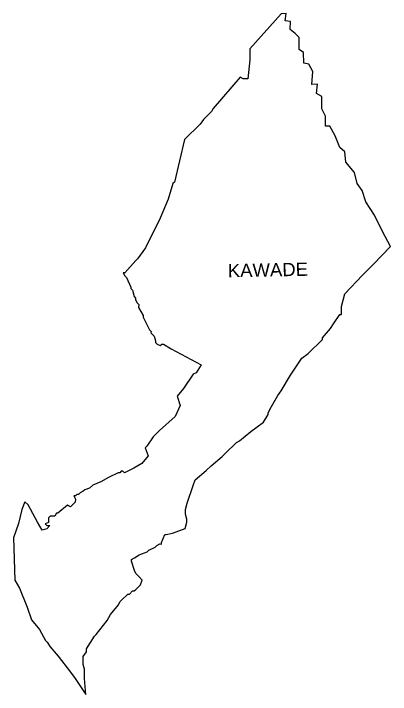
# Model space of a CAD drawing. Header units: metres. Extents: x 274638 to 284821, y 2076326 to 2082020.
# Drawn here: x 281725 to 284821, y 2076370 to 2081961 of the extents above; entities that cross this region are included whole.
import ezdxf

# ---------------------------------------------------------------- set-up
doc = ezdxf.new("R2010")
doc.units = ezdxf.units.M
doc.layers.add('VILLAGE BOUNDRY', color=10, linetype='Continuous')
doc.layers.add('VILLAGE NAME', color=250, linetype='Continuous')

msp = doc.modelspace()

# ---------------------------------------------------------------- linework, layer by layer
at = {"layer": 'VILLAGE BOUNDRY'}
msp.add_lwpolyline([(284327.9, 2079375.4), (284354.1, 2079413.9), (284406.6, 2079490.9), (284419.5, 2079490.8), (284420.2, 2079555.4), (284447.1, 2079658.6), (284590.8, 2079812.2), (284630, 2079850.6), (284682.2, 2079901.8), (284820.7, 2080049.5), (284755.8, 2080171.7), (284689.6, 2080304.9), (284619, 2080413.8), (284589, 2080507.5), (284547.4, 2080565.7), (284524.5, 2080656.3), (284453.5, 2080740), (284447.4, 2080824.5), (284405.6, 2080862), (284367.2, 2080957.2), (284323, 2081036.2), (284287.7, 2081036.6), (284288.7, 2081119.5), (284258.3, 2081179.1), (284258.1, 2081279.8), (284213.3, 2081305.5), (284221.2, 2081382.4), (284176, 2081378.5), (284182.9, 2081485.7), (284149.8, 2081545.3), (284109, 2081553.2), (284107.1, 2081640.6), (284072.2, 2081665.4), (284070.5, 2081764.7), (284037, 2081797.6), (283997.9, 2081829.2), (284000.1, 2081895), (283956.4, 2081900), (283965.6, 2081960.6), (283923.3, 2081958.1), (283665.8, 2081670.4), (283664.9, 2081579.8), (283650.4, 2081424.9), (283611.6, 2081425.3), (283585.9, 2081438.4), (283363.5, 2081182.1), (283350.4, 2081156.4), (283285.1, 2081092.4), (283258.8, 2081053.9), (283128.3, 2080925.9), (283047.2, 2080577.7), (283034.1, 2080564.9), (282994, 2080436), (282927.8, 2080281.5), (282809, 2080037.1), (282743.5, 2079947.3), (282730.4, 2079934.4), (282638.9, 2079831.9), (282625.9, 2079832.1), (282638.6, 2079806.1), (282651.4, 2079793), (282689.4, 2079715.1), (282689.3, 2079702.2), (282702.1, 2079689.1), (282714.5, 2079637.3), (282727.3, 2079624.2), (282727.2, 2079611.3), (282739.8, 2079585.3), (282752.6, 2079572.2), (282752.4, 2079546.4), (282790.5, 2079481.3), (282790.4, 2079468.4), (282841, 2079364.5), (282853.8, 2079351.4), (282853.7, 2079338.5), (282879.3, 2079312.4), (282891.8, 2079273.5), (282891.7, 2079260.6), (282904.5, 2079247.5), (282930.2, 2079234.3), (282943.2, 2079247.1), (282956.2, 2079247), (283020.4, 2079207.6), (283264.7, 2079075.8), (283225.3, 2079011.5), (283199.3, 2078998.9), (283120.6, 2078883.3), (283068.2, 2078819.2), (283093.3, 2078741.4), (283053.6, 2078651.3), (282923.2, 2078536.3), (282870.9, 2078485.1), (282818.4, 2078408), (282805.4, 2078395.2), (282830.6, 2078330.3), (282778.2, 2078266.2), (282713.2, 2078228.1), (282635.2, 2078190.1), (282622.4, 2078203.1), (282609.5, 2078203.3), (282596.4, 2078190.5), (282583.5, 2078190.6), (282505.6, 2078152.6), (282440.5, 2078114.5), (282375.6, 2078089.3), (282349.6, 2078063.7), (282310.6, 2078051.2), (282297.6, 2078038.4), (282271.6, 2078025.7), (282258.5, 2078012.9), (282245.6, 2078013), (282232.5, 2078000.2), (282219.6, 2078000.4), (282232.3, 2077974.4), (282232, 2077948.5), (282192.8, 2077910.2), (282167.1, 2077923.3), (282088.9, 2077859.5), (282076, 2077859.6), (282062.8, 2077833.9), (282024, 2077834.3), (282011, 2077821.5), (282010.6, 2077782.7), (281984.6, 2077770), (281997.4, 2077757), (282023.2, 2077756.7), (281997.1, 2077731.1), (281958.2, 2077718.6), (281920.1, 2077783.6), (281843.9, 2077926.6), (281818.4, 2077952.7), (281791.9, 2077888.3), (281764.8, 2077772.3), (281724.9, 2077656.3), (281734.3, 2077307.1), (281772.4, 2077242.1), (281835.5, 2077086.3), (281873.2, 2076982.5), (281937.1, 2076904.3), (281987.9, 2076813.3), (282000.7, 2076800.2), (282026.1, 2076761.2), (282090, 2076683), (282192.1, 2076552.7), (282230.4, 2076500.5), (282319.5, 2076370.4), (282307.9, 2076499.8), (282308.7, 2076577.4), (282296.1, 2076616.3), (282296.8, 2076680.9), (282323, 2076719.4), (282323.3, 2076745.2), (282389, 2076848), (282402, 2076860.8), (282493.7, 2076976.3), (282520.1, 2077027.7), (282585.5, 2077104.6), (282598.7, 2077130.4), (282611.7, 2077143.1), (282664, 2077194.3), (282676.9, 2077194.2), (282703, 2077219.8), (282715.9, 2077219.6), (282729, 2077232.4), (282768.2, 2077270.9), (282781.5, 2077309.5), (282755.9, 2077335.6), (282730.3, 2077361.7), (282717.6, 2077387.7), (282692.5, 2077465.5), (282692.7, 2077478.4), (282718.7, 2077491.1), (282757.7, 2077516.6), (282822.6, 2077541.8), (282835.7, 2077554.6), (282887.6, 2077579.9), (282900.7, 2077592.7), (282926.7, 2077605.4), (282939.6, 2077605.2), (282939.7, 2077618.2), (282966.2, 2077682.5), (282979.2, 2077682.4), (283031, 2077694.8), (283134.8, 2077732.6), (283148.3, 2077784.1), (283148.5, 2077810), (283136, 2077848.9), (283136.4, 2077887.7), (283149.8, 2077939.3), (283203.1, 2078093.9), (283216.4, 2078132.5), (283307.7, 2078209.1), (283346.9, 2078247.6), (283438.1, 2078324.2), (283464.3, 2078349.8), (283555.7, 2078439.4), (283581.6, 2078452), (283672.9, 2078528.7), (283777.1, 2078605.2), (283816.5, 2078669.5), (283816.7, 2078682.4), (283843.1, 2078733.8), (283895.7, 2078823.8), (283921.9, 2078862.3), (284000.8, 2078990.8), (284086.2, 2079122.6), (284092.7, 2079132.1), (284144.8, 2079170.3), (284262.3, 2079285.5), (284262.4, 2079298.5)], close=True, dxfattribs=at)

# ---------------------------------------------------------------- texts
at = {"layer": 'VILLAGE NAME', "insert": (283484, 2079903.9), "char_height": 108.748, "attachment_point": 1, "rotation": 1.1028}
msp.add_mtext_dynamic_manual_height_columns('{\\fArial|b0|i0|c0|p34;KAWADE}', width=726.929, gutter_width=543.7, heights=[0], dxfattribs=at)

doc.saveas('drawing.dxf')
